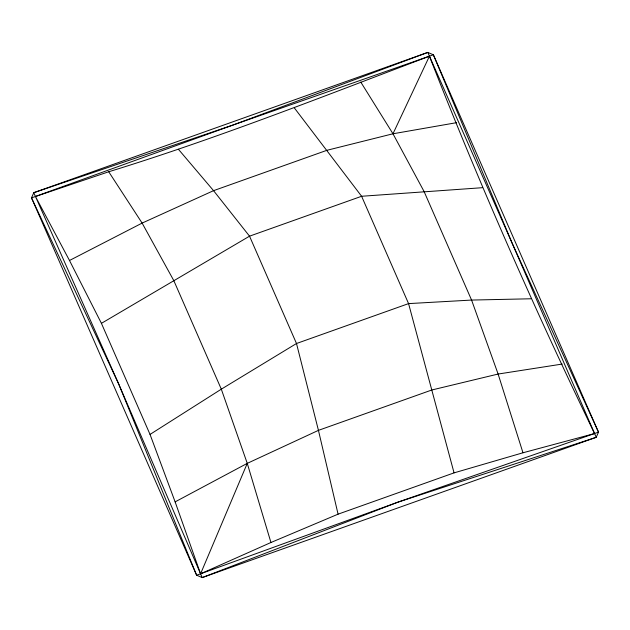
<?xml version="1.0" encoding="UTF-8"?>
<svg xmlns="http://www.w3.org/2000/svg" width="630" height="630" viewBox="0 0 630 630"><rect width="100%" height="100%" fill="white"/><g stroke="black" fill="none" stroke-linecap="round" stroke-linejoin="round"><path stroke-width="0.94" d="M200.568 573.82L247.259 463.365L221.311 389.175L173.793 280.586L142.12 223.091L108.722 171.769L31.5 197.859L196.623 575.221L202.214 577.592L596.208 437.315L598.5 432.141L433.377 54.779L427.786 52.408L33.792 192.685L31.5 197.859L118.574 383.702L202.214 577.592L397.94 502.157L598.5 432.141L512.292 243.526L427.786 52.408L232.927 125.063L35.438 196.458L33.792 192.685L232.927 125.063L433.377 54.779L512.292 243.526L596.208 437.315L397.94 502.157L196.623 575.221L118.574 383.702L35.438 196.458L69.497 260.481L101.422 323.34L150.035 434.424L175.124 501.874L200.568 573.82L270.947 542.501L338.074 514.167L454.057 472.87L522.979 452.773L594.562 433.542C534.87 309.81 479.367 184.173 429.432 56.18C323.166 96.453 217.421 138.356 108.722 171.769M69.497 260.481L142.12 223.091L213.554 190.662L326.931 150.294L392.978 133.78L429.432 56.18M150.035 434.424L221.311 389.175L296.502 343.507L408.571 303.605L471.579 300.069L531.027 298.777M101.422 323.34L249.535 236.171L361.604 196.269L482.423 187.693M175.124 501.874L247.259 463.365L318.441 430.361L431.818 389.994L498.117 374.047L562.204 364.061M360.754 82.042L392.978 133.78L456.577 122.669M178.4 149.255L213.554 190.662L249.535 236.171L296.502 343.507L318.441 430.361L338.074 514.167M294.375 107.958L361.604 196.269L408.571 303.605L454.057 472.87M392.978 133.78L424.061 191.481L471.579 300.069L498.117 374.047L522.979 452.773M247.259 463.365L270.947 542.501"/></g></svg>
